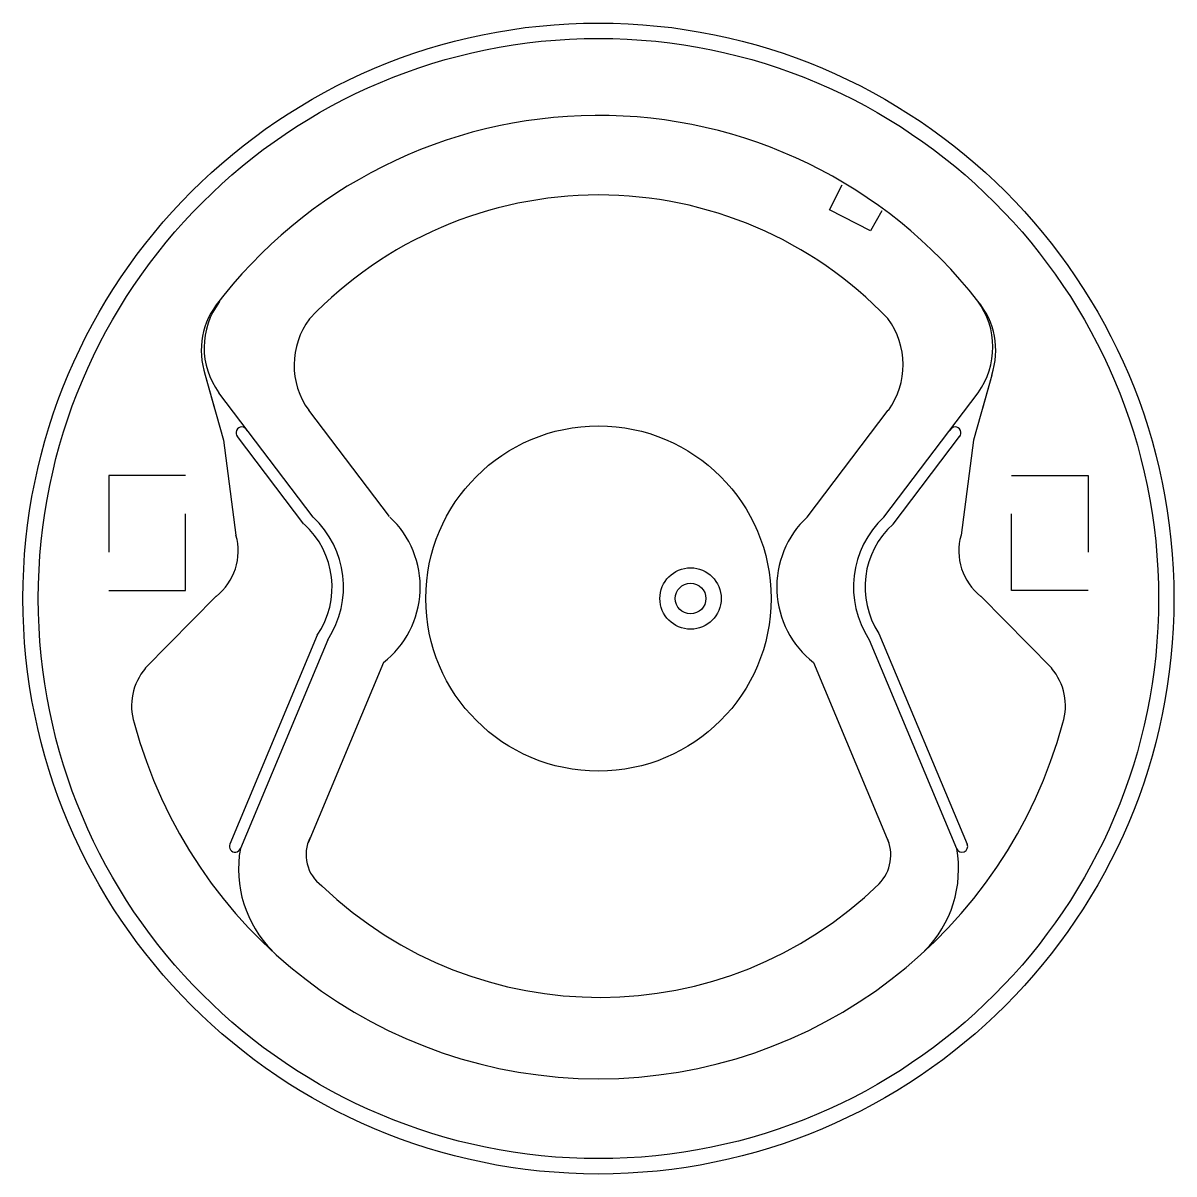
# Model space of a CAD drawing. Header units: millimetres. Extents: x 696.77 to 698.27, y 775.42 to 776.92.
import ezdxf

# ---------------------------------------------------------------- set-up
doc = ezdxf.new("R2010")
doc.units = ezdxf.units.MM
doc.linetypes.add('HIDDEN2', pattern=[0.1875, 0.125, -0.0625])
doc.layers.add('Acqualife', color=3, linetype='Continuous')

msp = doc.modelspace()

# ---------------------------------------------------------------- linework, layer by layer
at = {"layer": 'Acqualife', "color": 2}
for p, q in [((697.82, 776.6764), (697.8364, 776.7093)), ((697.8734, 776.6492), (697.82, 776.6764)), ((697.8883, 776.6753), (697.8734, 776.6492)), ((697.0065, 776.4612), (697.0188, 776.4177)), ((697.0065, 776.4612), (697.0305, 776.3765)), ((698.0316, 776.4612), (698.0076, 776.3765)), ((698.0316, 776.4612), (698.0193, 776.4177)), ((697.1471, 776.2761), (697.0242, 776.438)), ((697.891, 776.2761), (698.0139, 776.438)), ((697.0305, 776.3765), (697.0466, 776.2526)), ((697.1352, 776.2671), (697.0485, 776.3811)), ((697.9029, 776.2671), (697.9896, 776.3811)), ((698.0076, 776.3765), (697.9915, 776.2526)), ((696.9283, 776.0791), (697.0207, 776.1729)), ((698.1098, 776.0791), (698.0174, 776.1729)), ((697.1524, 776.1221), (697.0384, 775.8499)), ((697.1662, 776.1163), (697.0523, 775.8441)), ((697.8719, 776.1163), (697.9858, 775.8441)), ((697.8844, 776.1245), (697.9997, 775.8499))]:
    msp.add_line(p, q, dxfattribs=at)
at = {"layer": 'Acqualife', "color": 1}
for p, q in [((697.2467, 776.2767), (697.1414, 776.4153)), ((697.791, 776.2761), (697.8967, 776.4153)), ((697.2387, 776.0864), (697.1405, 775.8518)), ((697.7994, 776.0864), (697.8976, 775.8518))]:
    msp.add_line(p, q, dxfattribs=at)
at = {"layer": 'Acqualife', "color": 1, "linetype": 'HIDDEN2', "ltscale": 0.25}
for p, q in [((696.8807, 776.3304), (696.8807, 776.1804)), ((696.9807, 776.3304), (696.8807, 776.3304)), ((696.9807, 776.1804), (696.9807, 776.3304)), ((698.0574, 776.3304), (698.1574, 776.3304)), ((698.0574, 776.1804), (698.0574, 776.3304)), ((698.1574, 776.3304), (698.1574, 776.1804)), ((696.8807, 776.1804), (696.9807, 776.1804)), ((698.1574, 776.1804), (698.0574, 776.1804))]:
    msp.add_line(p, q, dxfattribs=at)
at = {"layer": 'Acqualife'}
msp.add_circle((697.519, 776.17), 0.75, dxfattribs=at)
at = {"layer": 'Acqualife', "color": 2}
msp.add_circle((697.519, 776.17), 0.73, dxfattribs=at)
at = {"layer": 'Acqualife', "color": 1}
for centre, radius in [((697.519, 776.17), 0.225), ((697.639, 776.17), 0.04), ((697.639, 776.17), 0.02)]:
    msp.add_circle(centre, radius, dxfattribs=at)
at = {"layer": 'Acqualife', "color": 2}
for centre, radius, start, end in [((697.519, 776.1736), 0.626, 37.8469, 142.91), ((697.1013, 776.4933), 0.1, 139.8947, 198.6753), ((697.1051, 776.4969), 0.1, 143.0008, 216.0764), ((697.9312, 776.4975), 0.1018, 324.2579, 36.2263), ((697.9368, 776.4933), 0.1, 341.3247, 40.1053), ((697.0541, 776.3861), 0.0075, 20.8095, 223.527), ((697.984, 776.3861), 0.0075, 316.473, 159.1905), ((697.0607, 776.1847), 0.1111, 325.6697, 47.8549), ((697.0617, 776.1849), 0.125, 326.7234, 46.8928), ((697.9764, 776.1849), 0.125, 133.1072, 213.2766), ((697.9769, 776.185), 0.1105, 132.0374, 213.1831), ((696.9745, 776.2319), 0.075, 308.0204, 16.0158), ((698.0636, 776.2319), 0.075, 163.9842, 231.9796), ((696.9855, 776.0303), 0.075, 139.4871, 197.4417), ((698.0526, 776.0303), 0.075, 342.5583, 40.5129), ((697.519, 776.1707), 0.6266, 195.0706, 344.9294), ((697.0454, 775.847), 0.0075, 157.2832, 337.2832), ((697.9927, 775.847), 0.0075, 202.7168, 22.7168), ((697.2006, 775.8173), 0.1507, 169.7431, 225.0068), ((697.8383, 775.8172), 0.15, 314.802, 10.3267)]:
    msp.add_arc(centre, radius, start, end, dxfattribs=at)
at = {"layer": 'Acqualife', "color": 1}
for centre, radius, start, end in [((697.5195, 776.1749), 0.521, 43.709, 136.3734), ((697.2226, 776.4742), 0.1003, 143.0825, 215.9379), ((697.8138, 776.4747), 0.1021, 324.3826, 36.1781), ((697.1617, 776.1849), 0.125, 308.0303, 46.8928), ((697.8764, 776.1849), 0.125, 133.1072, 231.9697), ((697.1879, 775.836), 0.05, 153.0128, 233.9632), ((697.8462, 775.8355), 0.0538, 315.9196, 25.506), ((697.5204, 776.1731), 0.5229, 226.2144, 314.1863)]:
    msp.add_arc(centre, radius, start, end, dxfattribs=at)

doc.saveas('drawing.dxf')
